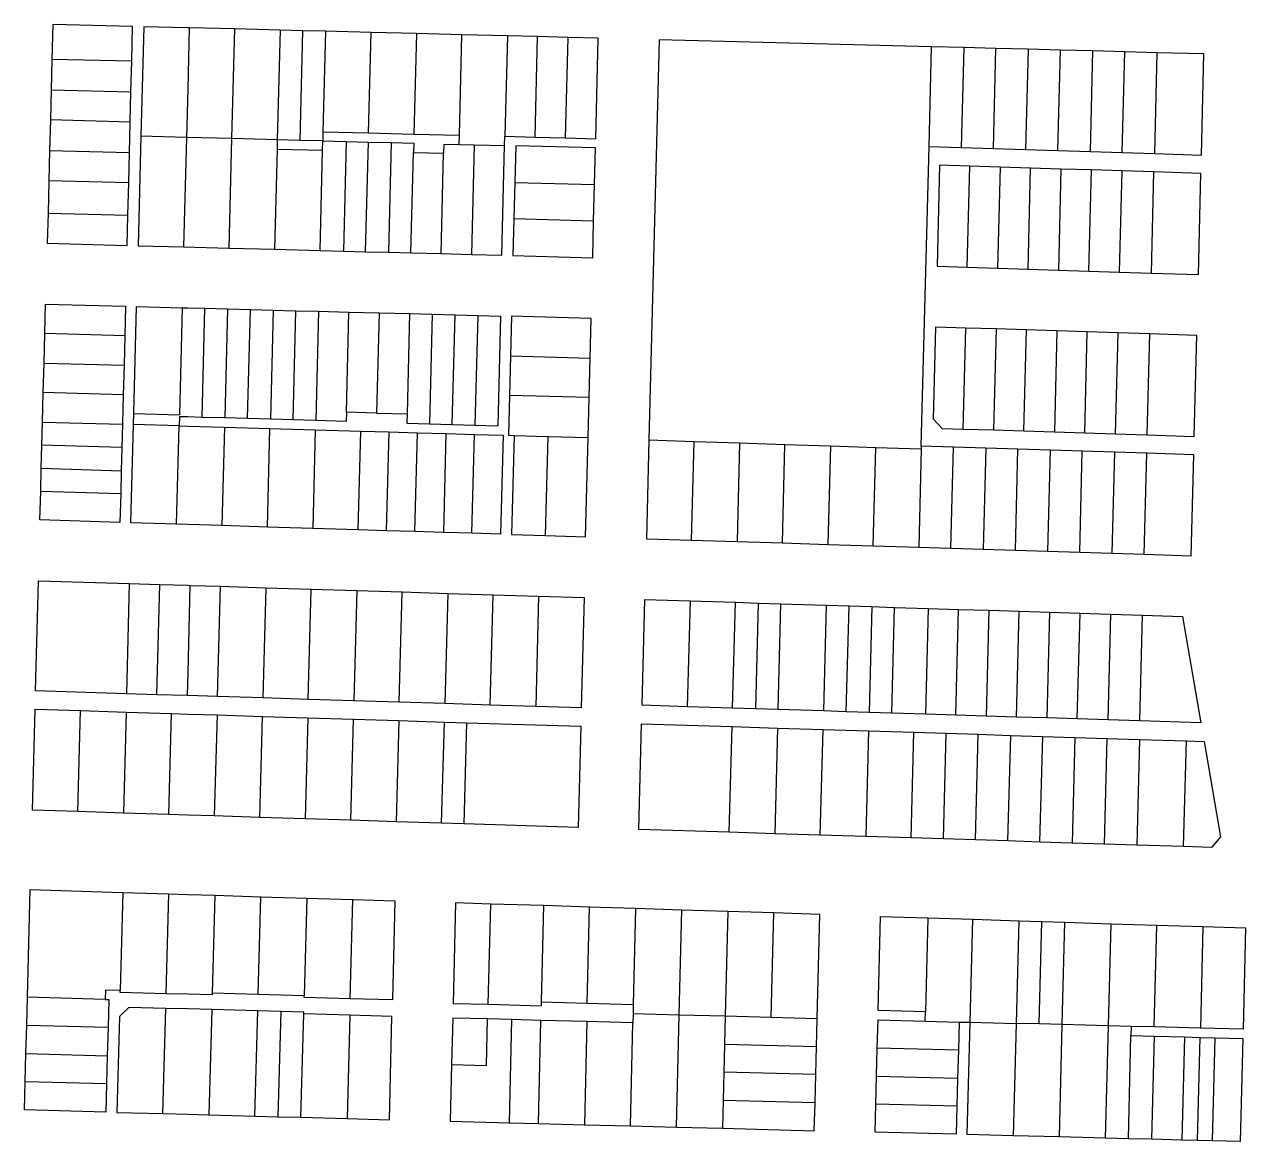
# Model space of a CAD drawing. Header units: inches. Extents: x 486468 to 494399, y 5455955 to 5460553.
# Drawn here: x 487350.2 to 487754.1, y 5456741.5 to 5457111 of the extents above; entities that cross this region are included whole.
import ezdxf

# ---------------------------------------------------------------- set-up
doc = ezdxf.new("R2010")
doc.units = ezdxf.units.IN
doc.header["$MEASUREMENT"] = 0
doc.layers.add('ParcelLines', color=10, linetype='Continuous')

msp = doc.modelspace()

# ---------------------------------------------------------------- linework, layer by layer
at = {"layer": 'ParcelLines', "color": 1}
for p, q in [((487359.583, 5457110.963), (487359.283, 5457099.413)), ((487385.983, 5457110.314), (487359.583, 5457110.963)), ((487385.693, 5457098.763), (487385.983, 5457110.314)), ((487389.683, 5457110.214), (487388.733, 5457073.963)), ((487404.183, 5457109.844), (487389.683, 5457110.214)), ((487404.683, 5457109.834), (487404.182, 5457089.703)), ((487404.683, 5457109.834), (487404.183, 5457109.844)), ((487419.733, 5457109.454), (487404.683, 5457109.834)), ((487418.783, 5457073.194), (487419.733, 5457109.454)), ((487434.783, 5457109.074), (487419.733, 5457109.454)), ((487434.783, 5457109.074), (487433.833, 5457072.804)), ((487442.283, 5457108.884), (487434.783, 5457109.074)), ((487441.383, 5457072.604), (487442.283, 5457108.884)), ((487449.783, 5457108.694), (487442.283, 5457108.884)), ((487449.783, 5457108.694), (487448.933, 5457075.464)), ((487464.833, 5457108.314), (487449.783, 5457108.694)), ((487464.033, 5457075.084), (487464.833, 5457108.314)), ((487479.832, 5457107.935), (487464.833, 5457108.314)), ((487479.832, 5457107.935), (487479.032, 5457074.704)), ((487494.882, 5457107.555), (487479.832, 5457107.935)), ((487494.081, 5457074.314), (487494.882, 5457107.555)), ((487509.931, 5457107.175), (487494.882, 5457107.555)), ((487509.931, 5457107.175), (487509.081, 5457073.965)), ((487519.931, 5457106.915), (487509.931, 5457107.175)), ((487519.081, 5457073.695), (487519.931, 5457106.915)), ((487529.931, 5457106.665), (487519.931, 5457106.915)), ((487529.931, 5457106.665), (487529.081, 5457073.435)), ((487539.981, 5457106.415), (487529.931, 5457106.665)), ((487539.131, 5457073.165), (487539.981, 5457106.415)), ((487560.081, 5457105.915), (487556.712, 5456973.565)), ((487650.231, 5457103.566), (487560.081, 5457105.915)), ((487649.381, 5457070.616), (487650.231, 5457103.566)), ((487660.881, 5457103.286), (487650.231, 5457103.566)), ((487660.881, 5457103.286), (487660.031, 5457070.276)), ((487671.531, 5457103.006), (487660.881, 5457103.286)), ((487670.681, 5457069.936), (487671.531, 5457103.006)), ((487682.181, 5457102.727), (487671.531, 5457103.006)), ((487682.181, 5457102.727), (487681.331, 5457069.606)), ((487692.831, 5457102.457), (487682.181, 5457102.727)), ((487691.981, 5457069.266), (487692.831, 5457102.457)), ((487703.481, 5457102.177), (487692.831, 5457102.457)), ((487359.283, 5457099.413), (487359.033, 5457089.363)), ((487385.693, 5457098.763), (487359.283, 5457099.413)), ((487385.433, 5457088.713), (487385.693, 5457098.763)), ((487703.481, 5457102.177), (487702.631, 5457068.937)), ((487714.131, 5457101.897), (487703.481, 5457102.177)), ((487713.281, 5457068.597), (487714.131, 5457101.897)), ((487724.781, 5457101.617), (487714.131, 5457101.897)), ((487724.781, 5457101.617), (487723.93, 5457068.257)), ((487740.33, 5457101.217), (487724.781, 5457101.617)), ((487739.48, 5457067.767), (487740.33, 5457101.217)), ((487359.033, 5457089.363), (487358.783, 5457079.363)), ((487359.033, 5457089.363), (487385.433, 5457088.713)), ((487385.173, 5457078.663), (487385.433, 5457088.713)), ((487404.182, 5457089.703), (487403.783, 5457073.573)), ((487358.783, 5457079.363), (487358.523, 5457069.313)), ((487385.173, 5457078.663), (487358.783, 5457079.363)), ((487384.923, 5457068.613), (487385.173, 5457078.663)), ((487388.733, 5457073.963), (487387.783, 5457037.763)), ((487403.783, 5457073.573), (487388.733, 5457073.963)), ((487448.933, 5457075.464), (487448.883, 5457072.414)), ((487448.933, 5457075.464), (487464.033, 5457075.084)), ((487464.033, 5457075.084), (487479.032, 5457074.704)), ((487479.032, 5457074.704), (487494.081, 5457074.314)), ((487493.982, 5457071.264), (487494.081, 5457074.314)), ((487509.002, 5457070.915), (487509.081, 5457073.965)), ((487509.081, 5457073.965), (487519.081, 5457073.695)), ((487403.783, 5457073.573), (487402.833, 5457037.373)), ((487418.783, 5457073.194), (487403.783, 5457073.573)), ((487417.883, 5457036.974), (487418.783, 5457073.194)), ((487433.833, 5457072.804), (487418.783, 5457073.194)), ((487433.833, 5457072.804), (487433.757, 5457069.758)), ((487441.383, 5457072.604), (487433.833, 5457072.804)), ((487448.883, 5457072.414), (487441.383, 5457072.604)), ((487448.807, 5457069.368), (487448.883, 5457072.414)), ((487448.883, 5457072.414), (487456.583, 5457072.234)), ((487456.583, 5457072.234), (487455.682, 5457035.984)), ((487456.583, 5457072.234), (487463.933, 5457072.064)), ((487462.982, 5457035.794), (487463.933, 5457072.064)), ((487463.933, 5457072.064), (487471.483, 5457071.864)), ((487471.483, 5457071.864), (487470.582, 5457035.594)), ((487471.483, 5457071.864), (487478.932, 5457071.664)), ((487478.932, 5457071.664), (487478.856, 5457068.606)), ((487488.882, 5457071.404), (487488.806, 5457068.353)), ((487488.882, 5457071.404), (487493.982, 5457071.264)), ((487493.982, 5457071.264), (487498.932, 5457071.144)), ((487498.932, 5457071.144), (487498.032, 5457034.874)), ((487498.932, 5457071.144), (487509.002, 5457070.915)), ((487508.082, 5457034.615), (487509.002, 5457070.915)), ((487512.682, 5457070.815), (487512.362, 5457058.715)), ((487539.081, 5457070.115), (487512.682, 5457070.815)), ((487519.081, 5457073.695), (487529.081, 5457073.435)), ((487529.081, 5457073.435), (487539.131, 5457073.165)), ((487538.762, 5457058.015), (487539.081, 5457070.115)), ((487646.832, 5456971.466), (487649.381, 5457070.616)), ((487649.381, 5457070.616), (487660.031, 5457070.276)), ((487660.031, 5457070.276), (487670.681, 5457069.936)), ((487670.681, 5457069.936), (487681.331, 5457069.606)), ((487358.523, 5457069.313), (487358.263, 5457059.263)), ((487358.523, 5457069.313), (487384.923, 5457068.613)), ((487384.663, 5457058.613), (487384.923, 5457068.613)), ((487433.757, 5457069.758), (487432.933, 5457036.584)), ((487433.757, 5457069.758), (487448.807, 5457069.368)), ((487447.983, 5457036.184), (487448.807, 5457069.368)), ((487478.032, 5457035.404), (487478.856, 5457068.606)), ((487478.856, 5457068.606), (487488.806, 5457068.353)), ((487487.982, 5457035.144), (487488.806, 5457068.353)), ((487681.331, 5457069.606), (487691.981, 5457069.266)), ((487691.981, 5457069.266), (487702.631, 5457068.937)), ((487702.631, 5457068.937), (487713.281, 5457068.597)), ((487713.281, 5457068.597), (487723.93, 5457068.257)), ((487723.93, 5457068.257), (487739.48, 5457067.767)), ((487652.881, 5457064.416), (487652.032, 5457030.966)), ((487662.881, 5457064.096), (487652.881, 5457064.416)), ((487662.032, 5457030.646), (487662.881, 5457064.096)), ((487672.931, 5457063.776), (487662.881, 5457064.096)), ((487672.931, 5457063.776), (487672.082, 5457030.326)), ((487682.981, 5457063.456), (487672.931, 5457063.776)), ((487682.132, 5457030.006), (487682.981, 5457063.456)), ((487693.031, 5457063.136), (487682.981, 5457063.456)), ((487693.031, 5457063.136), (487692.182, 5457029.686)), ((487703.081, 5457062.817), (487693.031, 5457063.136)), ((487702.231, 5457029.367), (487703.081, 5457062.817)), ((487713.131, 5457062.497), (487703.081, 5457062.817)), ((487713.131, 5457062.497), (487712.281, 5457029.047)), ((487723.78, 5457062.157), (487713.131, 5457062.497)), ((487722.931, 5457028.707), (487723.78, 5457062.157)), ((487739.33, 5457061.667), (487723.78, 5457062.157)), ((487358.263, 5457059.263), (487357.993, 5457048.563)), ((487384.663, 5457058.613), (487358.263, 5457059.263)), ((487384.393, 5457047.913), (487384.663, 5457058.613)), ((487512.362, 5457058.715), (487512.052, 5457046.615)), ((487512.362, 5457058.715), (487538.762, 5457058.015)), ((487538.442, 5457045.915), (487538.762, 5457058.015)), ((487738.481, 5457028.217), (487739.33, 5457061.667)), ((487357.993, 5457048.563), (487357.733, 5457038.563)), ((487357.993, 5457048.563), (487384.393, 5457047.913)), ((487384.133, 5457037.863), (487384.393, 5457047.913)), ((487512.052, 5457046.615), (487511.732, 5457034.515)), ((487538.442, 5457045.915), (487512.052, 5457046.615)), ((487538.132, 5457033.815), (487538.442, 5457045.915)), ((487357.733, 5457038.563), (487384.133, 5457037.863)), ((487387.783, 5457037.763), (487402.833, 5457037.373)), ((487402.833, 5457037.373), (487417.883, 5457036.974)), ((487417.883, 5457036.974), (487432.933, 5457036.584)), ((487432.933, 5457036.584), (487447.983, 5457036.184)), ((487447.983, 5457036.184), (487455.682, 5457035.984)), ((487455.682, 5457035.984), (487462.982, 5457035.794)), ((487462.982, 5457035.794), (487470.582, 5457035.594)), ((487470.582, 5457035.594), (487478.032, 5457035.404)), ((487478.032, 5457035.404), (487487.982, 5457035.144)), ((487487.982, 5457035.144), (487498.032, 5457034.874)), ((487498.032, 5457034.874), (487508.082, 5457034.615)), ((487511.732, 5457034.515), (487538.132, 5457033.815)), ((487652.032, 5457030.966), (487662.032, 5457030.646)), ((487662.032, 5457030.646), (487672.082, 5457030.326)), ((487672.082, 5457030.326), (487682.132, 5457030.006)), ((487682.132, 5457030.006), (487692.182, 5457029.686)), ((487692.182, 5457029.686), (487702.231, 5457029.367)), ((487702.231, 5457029.367), (487712.281, 5457029.047)), ((487712.281, 5457029.047), (487722.931, 5457028.707)), ((487722.931, 5457028.707), (487738.481, 5457028.217)), ((487356.933, 5457008.713), (487357.183, 5457018.463)), ((487357.183, 5457018.463), (487383.633, 5457017.763)), ((487383.633, 5457017.763), (487383.383, 5457008.013)), ((487386.363, 5456982.263), (487387.283, 5457017.663)), ((487387.283, 5457017.663), (487402.383, 5457017.263)), ((487402.383, 5457017.263), (487401.433, 5456981.813)), ((487402.383, 5457017.263), (487404.183, 5457017.223)), ((487404.183, 5457017.223), (487409.883, 5457017.074)), ((487408.932, 5456981.004), (487409.883, 5457017.074)), ((487409.883, 5457017.074), (487417.383, 5457016.874)), ((487417.383, 5457016.874), (487416.482, 5456980.794)), ((487417.383, 5457016.874), (487424.933, 5457016.674)), ((487423.982, 5456980.584), (487424.933, 5457016.674)), ((487424.933, 5457016.674), (487432.433, 5457016.484)), ((487432.433, 5457016.484), (487431.532, 5456980.364)), ((487432.433, 5457016.484), (487439.982, 5457016.284)), ((487439.032, 5456980.154), (487439.982, 5457016.284)), ((487439.982, 5457016.284), (487447.482, 5457016.094)), ((487447.482, 5457016.094), (487446.582, 5456979.944)), ((487447.482, 5457016.094), (487457.532, 5457015.824)), ((487456.682, 5456982.714), (487457.532, 5457015.824)), ((487457.532, 5457015.824), (487467.532, 5457015.564)), ((487467.532, 5457015.564), (487466.682, 5456982.414)), ((487467.532, 5457015.564), (487477.582, 5457015.304)), ((487477.582, 5457015.304), (487476.732, 5456982.114)), ((487477.582, 5457015.304), (487485.082, 5457015.104)), ((487485.082, 5457015.104), (487484.132, 5456978.854)), ((487485.082, 5457015.104), (487492.632, 5457014.904)), ((487491.682, 5456978.634), (487492.632, 5457014.904)), ((487492.632, 5457014.904), (487500.132, 5457014.714)), ((487500.132, 5457014.714), (487499.182, 5456978.424)), ((487500.132, 5457014.714), (487507.632, 5457014.515)), ((487507.632, 5457014.515), (487506.732, 5456978.215)), ((487511.282, 5457014.415), (487510.952, 5457001.315)), ((487537.632, 5457013.715), (487511.282, 5457014.415)), ((487537.292, 5457000.615), (487537.632, 5457013.715)), ((487651.482, 5457010.866), (487650.732, 5456980.516)), ((487661.532, 5457010.546), (487651.482, 5457010.866)), ((487660.682, 5456977.146), (487661.532, 5457010.546)), ((487671.582, 5457010.226), (487661.532, 5457010.546)), ((487671.582, 5457010.226), (487670.732, 5456976.826)), ((487681.632, 5457009.906), (487671.582, 5457010.226)), ((487680.781, 5456976.506), (487681.632, 5457009.906)), ((487691.682, 5457009.586), (487681.632, 5457009.906)), ((487691.682, 5457009.586), (487690.831, 5456976.186)), ((487701.731, 5457009.267), (487691.682, 5457009.586)), ((487356.683, 5456998.963), (487356.933, 5457008.713)), ((487383.383, 5457008.013), (487356.933, 5457008.713)), ((487383.383, 5457008.013), (487383.123, 5456998.213)), ((487700.881, 5456975.867), (487701.731, 5457009.267)), ((487711.781, 5457008.947), (487701.731, 5457009.267)), ((487711.781, 5457008.947), (487710.931, 5456975.547)), ((487722.431, 5457008.607), (487711.781, 5457008.947)), ((487721.581, 5456975.207), (487722.431, 5457008.607)), ((487737.931, 5457008.117), (487722.431, 5457008.607)), ((487737.081, 5456974.717), (487737.931, 5457008.117)), ((487510.952, 5457001.315), (487510.622, 5456988.265)), ((487510.952, 5457001.315), (487537.292, 5457000.615)), ((487356.433, 5456989.213), (487356.683, 5456998.963)), ((487356.683, 5456998.963), (487383.123, 5456998.213)), ((487383.123, 5456998.213), (487382.873, 5456988.463)), ((487536.962, 5456987.515), (487537.292, 5457000.615)), ((487356.173, 5456979.463), (487356.433, 5456989.213)), ((487382.873, 5456988.463), (487356.433, 5456989.213)), ((487382.873, 5456988.463), (487382.623, 5456978.713)), ((487510.622, 5456988.265), (487510.282, 5456975.065)), ((487536.962, 5456987.515), (487510.622, 5456988.265)), ((487536.622, 5456974.315), (487536.962, 5456987.515)), ((487386.273, 5456978.613), (487386.363, 5456982.263)), ((487386.363, 5456982.263), (487401.433, 5456981.813)), ((487401.433, 5456981.213), (487401.333, 5456978.163)), ((487404.183, 5456981.134), (487401.433, 5456981.213)), ((487408.932, 5456981.004), (487404.183, 5456981.134)), ((487456.682, 5456982.714), (487456.582, 5456979.664)), ((487466.682, 5456982.414), (487456.682, 5456982.714)), ((487466.682, 5456982.414), (487476.732, 5456982.114)), ((487476.732, 5456982.114), (487476.632, 5456979.064)), ((487355.974, 5456971.813), (487356.173, 5456979.463)), ((487356.173, 5456979.463), (487382.623, 5456978.713)), ((487382.623, 5456978.713), (487382.423, 5456971.013)), ((487385.433, 5456946.113), (487386.273, 5456978.613)), ((487401.333, 5456978.163), (487386.273, 5456978.613)), ((487400.433, 5456945.653), (487401.333, 5456978.163)), ((487401.333, 5456978.163), (487404.183, 5456978.084)), ((487404.183, 5456978.084), (487416.332, 5456977.734)), ((487416.482, 5456980.794), (487408.932, 5456981.004)), ((487416.332, 5456977.734), (487415.483, 5456945.194)), ((487416.332, 5456977.734), (487431.382, 5456977.304)), ((487423.982, 5456980.584), (487416.482, 5456980.794)), ((487431.532, 5456980.364), (487423.982, 5456980.584)), ((487430.533, 5456944.734), (487431.382, 5456977.304)), ((487431.382, 5456977.304), (487446.382, 5456976.884)), ((487439.032, 5456980.154), (487431.532, 5456980.364)), ((487446.582, 5456979.944), (487439.032, 5456980.154)), ((487456.582, 5456979.664), (487446.582, 5456979.944)), ((487476.632, 5456979.064), (487484.132, 5456978.854)), ((487484.132, 5456978.854), (487491.682, 5456978.634)), ((487491.682, 5456978.634), (487499.182, 5456978.424)), ((487499.182, 5456978.424), (487506.732, 5456978.215)), ((487650.732, 5456980.516), (487653.682, 5456977.366)), ((487653.682, 5456977.366), (487660.682, 5456977.146)), ((487660.682, 5456977.146), (487670.732, 5456976.826)), ((487446.382, 5456976.884), (487445.583, 5456944.264)), ((487446.382, 5456976.884), (487461.432, 5456976.454)), ((487460.583, 5456943.804), (487461.432, 5456976.454)), ((487461.432, 5456976.454), (487470.732, 5456976.184)), ((487470.732, 5456976.184), (487469.883, 5456943.524)), ((487470.732, 5456976.184), (487480.182, 5456975.914)), ((487479.333, 5456943.234), (487480.182, 5456975.914)), ((487480.182, 5456975.914), (487489.582, 5456975.654)), ((487489.582, 5456975.654), (487488.783, 5456942.944)), ((487489.582, 5456975.654), (487499.032, 5456975.384)), ((487498.183, 5456942.654), (487499.032, 5456975.384)), ((487499.032, 5456975.384), (487508.482, 5456975.115)), ((487508.482, 5456975.115), (487507.633, 5456942.365)), ((487510.282, 5456975.065), (487512.132, 5456975.015)), ((487512.132, 5456975.015), (487511.283, 5456942.265)), ((487512.132, 5456975.015), (487523.382, 5456974.695)), ((487522.533, 5456941.925), (487523.382, 5456974.695)), ((487523.382, 5456974.695), (487536.622, 5456974.315)), ((487535.783, 5456941.515), (487536.622, 5456974.315)), ((487556.712, 5456973.565), (487555.883, 5456940.865)), ((487556.712, 5456973.565), (487571.682, 5456973.065)), ((487570.833, 5456940.395), (487571.682, 5456973.065)), ((487571.682, 5456973.065), (487586.732, 5456972.565)), ((487670.732, 5456976.826), (487680.781, 5456976.506)), ((487680.781, 5456976.506), (487690.831, 5456976.186)), ((487690.831, 5456976.186), (487700.881, 5456975.867)), ((487700.881, 5456975.867), (487710.931, 5456975.547)), ((487710.931, 5456975.547), (487721.581, 5456975.207)), ((487721.581, 5456975.207), (487737.081, 5456974.717)), ((487355.774, 5456964.163), (487355.974, 5456971.813)), ((487382.423, 5456971.013), (487355.974, 5456971.813)), ((487382.423, 5456971.013), (487382.224, 5456963.363)), ((487586.732, 5456972.565), (487585.883, 5456939.925)), ((487586.732, 5456972.565), (487601.732, 5456972.066)), ((487600.883, 5456939.456), (487601.732, 5456972.066)), ((487601.732, 5456972.066), (487616.782, 5456971.566)), ((487616.782, 5456971.566), (487615.933, 5456938.986)), ((487616.782, 5456971.566), (487631.782, 5456971.066)), ((487630.933, 5456938.516), (487631.782, 5456971.066)), ((487631.782, 5456971.066), (487646.812, 5456970.566)), ((487646.812, 5456970.566), (487645.983, 5456938.036)), ((487646.832, 5456971.466), (487646.812, 5456970.566)), ((487657.482, 5456971.126), (487646.832, 5456971.466)), ((487656.582, 5456937.706), (487657.482, 5456971.126)), ((487668.132, 5456970.796), (487657.482, 5456971.126)), ((487668.132, 5456970.796), (487667.282, 5456937.376)), ((487678.781, 5456970.456), (487668.132, 5456970.796)), ((487677.932, 5456937.036), (487678.781, 5456970.456)), ((487689.431, 5456970.116), (487678.781, 5456970.456)), ((487689.431, 5456970.116), (487688.582, 5456936.706)), ((487700.081, 5456969.777), (487689.431, 5456970.116)), ((487699.231, 5456936.377), (487700.081, 5456969.777)), ((487710.731, 5456969.447), (487700.081, 5456969.777)), ((487710.731, 5456969.447), (487709.881, 5456936.037)), ((487721.431, 5456969.107), (487710.731, 5456969.447)), ((487720.531, 5456935.707), (487721.431, 5456969.107)), ((487736.931, 5456968.617), (487721.431, 5456969.107)), ((487736.081, 5456935.218), (487736.931, 5456968.617)), ((487355.574, 5456956.463), (487355.774, 5456964.163)), ((487355.774, 5456964.163), (487382.224, 5456963.363)), ((487382.224, 5456963.363), (487382.024, 5456955.663)), ((487355.334, 5456947.063), (487355.574, 5456956.463)), ((487382.024, 5456955.663), (487355.574, 5456956.463)), ((487382.024, 5456955.663), (487381.783, 5456946.213)), ((487381.783, 5456946.213), (487355.334, 5456947.063)), ((487400.433, 5456945.653), (487385.433, 5456946.113)), ((487404.183, 5456945.534), (487400.433, 5456945.653)), ((487415.483, 5456945.194), (487404.183, 5456945.534)), ((487430.533, 5456944.734), (487415.483, 5456945.194)), ((487445.583, 5456944.264), (487430.533, 5456944.734)), ((487460.583, 5456943.804), (487445.583, 5456944.264)), ((487469.883, 5456943.524), (487460.583, 5456943.804)), ((487479.333, 5456943.234), (487469.883, 5456943.524)), ((487488.783, 5456942.944), (487479.333, 5456943.234)), ((487498.183, 5456942.654), (487488.783, 5456942.944)), ((487507.633, 5456942.365), (487498.183, 5456942.654)), ((487511.283, 5456942.265), (487522.533, 5456941.925)), ((487522.533, 5456941.925), (487535.783, 5456941.515)), ((487555.883, 5456940.865), (487570.833, 5456940.395)), ((487570.833, 5456940.395), (487585.883, 5456939.925)), ((487585.883, 5456939.925), (487600.883, 5456939.456)), ((487600.883, 5456939.456), (487615.933, 5456938.986)), ((487615.933, 5456938.986), (487630.933, 5456938.516)), ((487630.933, 5456938.516), (487645.983, 5456938.036)), ((487645.983, 5456938.036), (487656.582, 5456937.706)), ((487656.582, 5456937.706), (487667.282, 5456937.376)), ((487667.282, 5456937.376), (487677.932, 5456937.036)), ((487677.932, 5456937.036), (487688.582, 5456936.706)), ((487688.582, 5456936.706), (487699.231, 5456936.377)), ((487699.231, 5456936.377), (487709.881, 5456936.037)), ((487709.881, 5456936.037), (487720.531, 5456935.707)), ((487720.531, 5456935.707), (487736.081, 5456935.218)), ((487353.883, 5456890.513), (487354.833, 5456926.963)), ((487354.833, 5456926.963), (487384.883, 5456926.033)), ((487384.883, 5456926.033), (487383.933, 5456889.583)), ((487384.883, 5456926.033), (487394.933, 5456925.723)), ((487393.983, 5456889.273), (487394.933, 5456925.723)), ((487394.933, 5456925.723), (487404.183, 5456925.444)), ((487404.183, 5456925.444), (487404.933, 5456925.424)), ((487404.933, 5456925.424), (487404.183, 5456896.634)), ((487404.933, 5456925.424), (487414.983, 5456925.114)), ((487414.033, 5456888.654), (487414.983, 5456925.114)), ((487414.983, 5456925.114), (487430.033, 5456924.654)), ((487430.033, 5456924.654), (487429.083, 5456888.184)), ((487430.033, 5456924.654), (487445.033, 5456924.194)), ((487444.083, 5456887.714), (487445.033, 5456924.194)), ((487445.033, 5456924.194), (487460.083, 5456923.724)), ((487460.083, 5456923.724), (487459.133, 5456887.254)), ((487460.083, 5456923.724), (487475.133, 5456923.264)), ((487474.183, 5456886.784), (487475.133, 5456923.264)), ((487475.133, 5456923.264), (487490.183, 5456922.794)), ((487490.183, 5456922.794), (487489.233, 5456886.314)), ((487490.183, 5456922.794), (487505.233, 5456922.335)), ((487504.283, 5456885.845), (487505.233, 5456922.335)), ((487505.233, 5456922.335), (487520.233, 5456921.875)), ((487520.233, 5456921.875), (487519.283, 5456885.385)), ((487520.233, 5456921.875), (487535.283, 5456921.415)), ((487535.283, 5456921.415), (487534.333, 5456884.915)), ((487554.483, 5456885.765), (487555.383, 5456920.765)), ((487555.383, 5456920.765), (487570.333, 5456920.295)), ((487570.333, 5456920.295), (487569.433, 5456885.295)), ((487570.333, 5456920.295), (487585.333, 5456919.825)), ((487584.433, 5456884.825), (487585.333, 5456919.825)), ((487585.333, 5456919.825), (487592.883, 5456919.585)), ((487592.883, 5456919.585), (487591.983, 5456884.585)), ((487592.883, 5456919.585), (487600.383, 5456919.346)), ((487599.483, 5456884.355), (487600.383, 5456919.346)), ((487600.383, 5456919.346), (487615.383, 5456918.876)), ((487615.383, 5456918.876), (487614.482, 5456883.886)), ((487615.383, 5456918.876), (487622.933, 5456918.636)), ((487621.982, 5456883.646), (487622.933, 5456918.636)), ((487622.933, 5456918.636), (487630.433, 5456918.406)), ((487630.433, 5456918.406), (487629.532, 5456883.406)), ((487630.433, 5456918.406), (487637.932, 5456918.166)), ((487637.032, 5456883.176), (487637.932, 5456918.166)), ((487637.932, 5456918.166), (487649.082, 5456917.816)), ((487649.082, 5456917.816), (487648.182, 5456882.826)), ((487649.082, 5456917.816), (487659.132, 5456917.496)), ((487658.232, 5456882.516), (487659.132, 5456917.496)), ((487659.132, 5456917.496), (487669.182, 5456917.176)), ((487669.182, 5456917.176), (487668.282, 5456882.196)), ((487669.182, 5456917.176), (487679.232, 5456916.866)), ((487678.332, 5456881.876), (487679.232, 5456916.866)), ((487679.232, 5456916.866), (487689.282, 5456916.546)), ((487689.282, 5456916.546), (487688.382, 5456881.566)), ((487689.282, 5456916.546), (487699.332, 5456916.226)), ((487698.432, 5456881.247), (487699.332, 5456916.226)), ((487699.332, 5456916.226), (487709.382, 5456915.918)), ((487709.382, 5456915.918), (487708.482, 5456880.938)), ((487709.382, 5456915.918), (487720.032, 5456915.578)), ((487719.132, 5456880.598), (487720.032, 5456915.578)), ((487720.032, 5456915.578), (487733.182, 5456915.168)), ((487733.182, 5456915.168), (487739.282, 5456879.968)), ((487404.183, 5456896.634), (487403.983, 5456888.964)), ((487383.933, 5456889.583), (487353.883, 5456890.513)), ((487393.983, 5456889.273), (487383.933, 5456889.583)), ((487403.983, 5456888.964), (487393.983, 5456889.273)), ((487404.183, 5456888.954), (487403.983, 5456888.964)), ((487414.033, 5456888.654), (487404.183, 5456888.954)), ((487429.083, 5456888.184), (487414.033, 5456888.654)), ((487444.083, 5456887.714), (487429.083, 5456888.184)), ((487352.833, 5456851.064), (487353.683, 5456884.463)), ((487353.683, 5456884.463), (487368.733, 5456883.993)), ((487459.133, 5456887.254), (487444.083, 5456887.714)), ((487474.183, 5456886.784), (487459.133, 5456887.254)), ((487489.233, 5456886.314), (487474.183, 5456886.784)), ((487504.283, 5456885.845), (487489.233, 5456886.314)), ((487519.283, 5456885.385), (487504.283, 5456885.845)), ((487534.333, 5456884.915), (487519.283, 5456885.385)), ((487569.433, 5456885.295), (487554.483, 5456885.765)), ((487584.433, 5456884.825), (487569.433, 5456885.295)), ((487591.983, 5456884.585), (487584.433, 5456884.825)), ((487599.483, 5456884.355), (487591.983, 5456884.585)), ((487614.482, 5456883.886), (487599.483, 5456884.355)), ((487367.883, 5456850.593), (487368.733, 5456883.993)), ((487368.733, 5456883.993), (487383.783, 5456883.523)), ((487383.783, 5456883.523), (487382.933, 5456850.113)), ((487383.783, 5456883.523), (487398.833, 5456883.053)), ((487397.933, 5456849.643), (487398.833, 5456883.053)), ((487398.833, 5456883.053), (487404.183, 5456882.884)), ((487404.183, 5456882.884), (487413.883, 5456882.584)), ((487413.883, 5456882.584), (487412.983, 5456849.164)), ((487413.883, 5456882.584), (487428.883, 5456882.114)), ((487428.033, 5456848.694), (487428.883, 5456882.114)), ((487428.883, 5456882.114), (487443.933, 5456881.634)), ((487443.933, 5456881.634), (487443.083, 5456848.214)), ((487443.933, 5456881.634), (487458.983, 5456881.164)), ((487458.133, 5456847.744), (487458.983, 5456881.164)), ((487458.983, 5456881.164), (487474.033, 5456880.694)), ((487474.033, 5456880.694), (487473.183, 5456847.264)), ((487474.033, 5456880.694), (487489.083, 5456880.224)), ((487488.183, 5456846.794), (487489.083, 5456880.224)), ((487489.083, 5456880.224), (487496.383, 5456879.994)), ((487621.982, 5456883.646), (487614.482, 5456883.886)), ((487629.532, 5456883.406), (487621.982, 5456883.646)), ((487637.032, 5456883.176), (487629.532, 5456883.406)), ((487648.182, 5456882.826), (487637.032, 5456883.176)), ((487658.232, 5456882.516), (487648.182, 5456882.826)), ((487668.282, 5456882.196), (487658.232, 5456882.516)), ((487678.332, 5456881.876), (487668.282, 5456882.196)), ((487688.382, 5456881.566), (487678.332, 5456881.876)), ((487698.432, 5456881.247), (487688.382, 5456881.566)), ((487708.482, 5456880.938), (487698.432, 5456881.247)), ((487719.132, 5456880.598), (487708.482, 5456880.938)), ((487739.282, 5456879.968), (487719.132, 5456880.598)), ((487496.383, 5456879.994), (487495.483, 5456846.564)), ((487496.383, 5456879.994), (487534.183, 5456878.815)), ((487534.183, 5456878.815), (487533.333, 5456845.365)), ((487553.433, 5456844.715), (487554.333, 5456879.665)), ((487554.333, 5456879.665), (487584.283, 5456878.725)), ((487583.332, 5456843.775), (487584.283, 5456878.725)), ((487584.283, 5456878.725), (487599.283, 5456878.255)), ((487599.283, 5456878.255), (487598.382, 5456843.305)), ((487599.283, 5456878.255), (487614.332, 5456877.776)), ((487613.382, 5456842.836), (487614.332, 5456877.776)), ((487614.332, 5456877.776), (487629.332, 5456877.306)), ((487629.332, 5456877.306), (487628.432, 5456842.356)), ((487629.332, 5456877.306), (487644.382, 5456876.826)), ((487643.432, 5456841.886), (487644.382, 5456876.826)), ((487644.382, 5456876.826), (487654.982, 5456876.496)), ((487654.982, 5456876.496), (487654.032, 5456841.556)), ((487654.982, 5456876.496), (487665.682, 5456876.166)), ((487664.732, 5456841.216), (487665.682, 5456876.166)), ((487665.682, 5456876.166), (487676.332, 5456875.826)), ((487676.332, 5456875.826), (487675.382, 5456840.887)), ((487676.332, 5456875.826), (487686.982, 5456875.496)), ((487686.032, 5456840.547), (487686.982, 5456875.496)), ((487686.982, 5456875.496), (487697.632, 5456875.157)), ((487697.632, 5456875.157), (487696.732, 5456840.217)), ((487697.632, 5456875.157), (487708.332, 5456874.818)), ((487707.382, 5456839.878), (487708.332, 5456874.818)), ((487708.332, 5456874.818), (487718.982, 5456874.488)), ((487718.982, 5456874.488), (487718.082, 5456839.548)), ((487718.982, 5456874.488), (487734.532, 5456873.998)), ((487733.581, 5456839.058), (487734.532, 5456873.998)), ((487734.532, 5456873.998), (487740.332, 5456873.818)), ((487740.332, 5456873.818), (487745.831, 5456842.218)), ((487367.883, 5456850.593), (487352.833, 5456851.064)), ((487382.933, 5456850.113), (487367.883, 5456850.593)), ((487397.933, 5456849.643), (487382.933, 5456850.113)), ((487404.183, 5456849.444), (487397.933, 5456849.643)), ((487412.983, 5456849.164), (487404.183, 5456849.444)), ((487428.033, 5456848.694), (487412.983, 5456849.164)), ((487443.083, 5456848.214), (487428.033, 5456848.694)), ((487458.133, 5456847.744), (487443.083, 5456848.214)), ((487473.183, 5456847.264), (487458.133, 5456847.744)), ((487488.183, 5456846.794), (487473.183, 5456847.264)), ((487495.483, 5456846.564), (487488.183, 5456846.794)), ((487533.333, 5456845.365), (487495.483, 5456846.564)), ((487583.332, 5456843.775), (487553.433, 5456844.715)), ((487598.382, 5456843.305), (487583.332, 5456843.775)), ((487613.382, 5456842.836), (487598.382, 5456843.305)), ((487628.432, 5456842.356), (487613.382, 5456842.836)), ((487643.432, 5456841.886), (487628.432, 5456842.356)), ((487654.032, 5456841.556), (487643.432, 5456841.886)), ((487664.732, 5456841.216), (487654.032, 5456841.556)), ((487675.382, 5456840.887), (487664.732, 5456841.216)), ((487686.032, 5456840.547), (487675.382, 5456840.887)), ((487696.732, 5456840.217), (487686.032, 5456840.547)), ((487707.382, 5456839.878), (487696.732, 5456840.217)), ((487718.082, 5456839.548), (487707.382, 5456839.878)), ((487745.831, 5456842.218), (487742.781, 5456838.768)), ((487733.581, 5456839.058), (487718.082, 5456839.548)), ((487742.781, 5456838.768), (487733.581, 5456839.058)), ((487351.184, 5456789.214), (487352.134, 5456824.864)), ((487352.134, 5456824.864), (487382.784, 5456823.894)), ((487382.784, 5456823.894), (487381.884, 5456791.414)), ((487382.784, 5456823.894), (487397.984, 5456823.414)), ((487397.084, 5456790.385), (487397.984, 5456823.414)), ((487397.984, 5456823.414), (487404.184, 5456823.224)), ((487404.184, 5456823.224), (487413.184, 5456822.944)), ((487413.184, 5456822.944), (487412.284, 5456790.564)), ((487413.184, 5456822.944), (487428.384, 5456822.464)), ((487427.534, 5456790.134), (487428.384, 5456822.464)), ((487428.384, 5456822.464), (487443.634, 5456821.984)), ((487443.634, 5456821.984), (487442.734, 5456789.714)), ((487443.634, 5456821.984), (487458.834, 5456821.504)), ((487457.934, 5456788.694), (487458.834, 5456821.504)), ((487458.834, 5456821.504), (487472.684, 5456821.064)), ((487472.684, 5456821.064), (487471.884, 5456788.314)), ((487492.784, 5456820.414), (487491.984, 5456787.164)), ((487504.484, 5456820.045), (487492.784, 5456820.414)), ((487503.534, 5456786.865), (487504.484, 5456820.045)), ((487521.834, 5456819.495), (487504.484, 5456820.045)), ((487521.834, 5456819.495), (487521.112, 5456787.633)), ((487537.084, 5456819.015), (487521.834, 5456819.495)), ((487536.362, 5456787.233), (487537.084, 5456819.015)), ((487552.334, 5456818.535), (487537.084, 5456819.015)), ((487552.334, 5456818.535), (487551.563, 5456786.833)), ((487567.583, 5456818.055), (487552.334, 5456818.535)), ((487566.733, 5456783.415), (487567.583, 5456818.055)), ((487582.833, 5456817.575), (487567.583, 5456818.055)), ((487582.833, 5456817.575), (487581.983, 5456783.016)), ((487598.083, 5456817.095), (487582.833, 5456817.575)), ((487597.183, 5456782.616), (487598.083, 5456817.095)), ((487613.283, 5456816.616), (487598.083, 5456817.095)), ((487612.433, 5456782.217), (487613.283, 5456816.616)), ((487632.583, 5456784.767), (487633.383, 5456815.966)), ((487633.383, 5456815.966), (487648.983, 5456815.467)), ((487648.983, 5456815.467), (487648.183, 5456784.367)), ((487648.983, 5456815.467), (487663.833, 5456814.997)), ((487662.983, 5456780.917), (487663.833, 5456814.997)), ((487663.833, 5456814.997), (487679.083, 5456814.507)), ((487679.083, 5456814.507), (487678.183, 5456780.567)), ((487679.083, 5456814.507), (487686.683, 5456814.267)), ((487685.833, 5456780.367), (487686.683, 5456814.267)), ((487686.683, 5456814.267), (487694.283, 5456814.027)), ((487693.433, 5456780.167), (487694.283, 5456814.027)), ((487694.283, 5456814.027), (487709.533, 5456813.538)), ((487709.533, 5456813.538), (487708.683, 5456779.768)), ((487709.533, 5456813.538), (487724.732, 5456813.058)), ((487723.882, 5456779.368), (487724.732, 5456813.058)), ((487724.732, 5456813.058), (487739.982, 5456812.568)), ((487739.982, 5456812.568), (487739.132, 5456778.978)), ((487739.982, 5456812.568), (487754.082, 5456812.118)), ((487754.082, 5456812.118), (487753.232, 5456778.618)), ((487376.984, 5456791.564), (487376.884, 5456788.514)), ((487381.884, 5456791.414), (487376.984, 5456791.564)), ((487381.834, 5456790.814), (487381.884, 5456791.414)), ((487350.934, 5456779.864), (487351.184, 5456789.214)), ((487376.884, 5456788.514), (487351.184, 5456789.214)), ((487376.884, 5456788.514), (487378.134, 5456788.464)), ((487378.134, 5456788.464), (487377.874, 5456779.164)), ((487397.084, 5456790.385), (487381.834, 5456790.814)), ((487404.184, 5456790.195), (487397.084, 5456790.385)), ((487412.284, 5456789.964), (487404.184, 5456790.195)), ((487412.284, 5456790.564), (487412.284, 5456789.964)), ((487427.534, 5456790.134), (487412.284, 5456790.564)), ((487442.734, 5456789.714), (487427.534, 5456790.134)), ((487442.734, 5456789.114), (487442.734, 5456789.714)), ((487457.934, 5456788.694), (487442.734, 5456789.114)), ((487471.884, 5456788.314), (487457.934, 5456788.694)), ((487521.112, 5456787.633), (487521.084, 5456786.415)), ((487521.112, 5456787.633), (487536.362, 5456787.233)), ((487536.362, 5456787.233), (487551.563, 5456786.833)), ((487384.734, 5456785.864), (487381.634, 5456782.864)), ((487396.934, 5456785.525), (487384.734, 5456785.864)), ((487395.934, 5456750.715), (487396.934, 5456785.525)), ((487404.184, 5456785.325), (487396.934, 5456785.525)), ((487412.134, 5456785.104), (487404.184, 5456785.325)), ((487412.134, 5456785.104), (487411.184, 5456750.305)), ((487427.384, 5456784.684), (487412.134, 5456785.104)), ((487426.434, 5456749.895), (487427.384, 5456784.684)), ((487434.984, 5456784.474), (487427.384, 5456784.684)), ((487434.984, 5456784.474), (487434.034, 5456749.695)), ((487442.584, 5456784.264), (487434.984, 5456784.474)), ((487441.634, 5456749.495), (487442.584, 5456783.664)), ((487442.584, 5456783.664), (487442.584, 5456784.264)), ((487457.784, 5456783.224), (487442.584, 5456783.664)), ((487457.784, 5456783.224), (487456.884, 5456749.084)), ((487471.734, 5456782.814), (487457.784, 5456783.224)), ((487491.984, 5456787.164), (487503.534, 5456786.865)), ((487503.534, 5456786.865), (487521.084, 5456786.415)), ((487551.533, 5456783.815), (487551.433, 5456780.765)), ((487551.563, 5456786.833), (487551.533, 5456785.615)), ((487551.533, 5456785.615), (487551.533, 5456783.815)), ((487551.533, 5456783.815), (487566.733, 5456783.415)), ((487565.833, 5456746.266), (487566.733, 5456783.415)), ((487566.733, 5456783.415), (487581.983, 5456783.016)), ((487648.183, 5456784.367), (487632.583, 5456784.767)), ((487648.083, 5456781.317), (487648.183, 5456784.367)), ((487350.684, 5456770.564), (487350.934, 5456779.864)), ((487377.874, 5456779.164), (487350.934, 5456779.864)), ((487377.874, 5456779.164), (487377.604, 5456769.814)), ((487381.634, 5456782.864), (487380.734, 5456751.114)), ((487470.884, 5456748.714), (487471.734, 5456782.814)), ((487491.834, 5456782.314), (487491.454, 5456767.014)), ((487503.384, 5456782.015), (487491.834, 5456782.314)), ((487502.984, 5456766.665), (487503.384, 5456782.015)), ((487511.234, 5456781.815), (487503.384, 5456782.015)), ((487511.234, 5456781.815), (487510.484, 5456747.706)), ((487520.984, 5456781.565), (487511.234, 5456781.815)), ((487520.234, 5456747.456), (487520.984, 5456781.565)), ((487536.234, 5456781.165), (487520.984, 5456781.565)), ((487536.234, 5456781.165), (487535.433, 5456747.056)), ((487551.433, 5456780.765), (487536.234, 5456781.165)), ((487550.633, 5456746.666), (487551.433, 5456780.765)), ((487581.983, 5456783.016), (487581.743, 5456773.716)), ((487581.983, 5456783.016), (487597.183, 5456782.616)), ((487597.183, 5456782.616), (487612.433, 5456782.217)), ((487612.183, 5456772.917), (487612.433, 5456782.217)), ((487632.283, 5456772.417), (487632.533, 5456781.717)), ((487632.533, 5456781.717), (487648.083, 5456781.317)), ((487648.083, 5456781.317), (487659.333, 5456781.017)), ((487659.333, 5456781.017), (487659.083, 5456771.717)), ((487659.333, 5456781.017), (487662.983, 5456780.917)), ((487662.033, 5456743.767), (487662.983, 5456780.917)), ((487662.983, 5456780.917), (487678.183, 5456780.567)), ((487678.183, 5456780.567), (487677.233, 5456743.377)), ((487685.833, 5456780.367), (487678.183, 5456780.567)), ((487693.433, 5456780.167), (487685.833, 5456780.367)), ((487692.483, 5456742.987), (487693.433, 5456780.167)), ((487708.683, 5456779.768), (487693.433, 5456780.167)), ((487708.683, 5456779.768), (487707.683, 5456742.607)), ((487716.283, 5456779.568), (487708.683, 5456779.768)), ((487716.283, 5456779.568), (487716.183, 5456776.518)), ((487723.882, 5456779.368), (487716.283, 5456779.568)), ((487739.132, 5456778.978), (487723.882, 5456779.368)), ((487715.333, 5456742.408), (487716.183, 5456776.518)), ((487716.183, 5456776.518), (487723.832, 5456776.318)), ((487723.832, 5456776.318), (487722.933, 5456742.218)), ((487723.832, 5456776.318), (487733.882, 5456776.058)), ((487733.882, 5456776.058), (487732.982, 5456741.958)), ((487733.882, 5456776.058), (487739.032, 5456775.928)), ((487738.132, 5456741.828), (487739.032, 5456775.928)), ((487739.032, 5456775.928), (487743.932, 5456775.808)), ((487753.232, 5456778.618), (487739.132, 5456778.978)), ((487743.932, 5456775.808), (487743.032, 5456741.708)), ((487743.932, 5456775.808), (487753.132, 5456775.568)), ((487753.132, 5456775.568), (487752.282, 5456741.468)), ((487581.743, 5456773.716), (487581.503, 5456764.416)), ((487581.743, 5456773.716), (487612.183, 5456772.917)), ((487611.933, 5456763.617), (487612.183, 5456772.917)), ((487632.033, 5456763.117), (487632.283, 5456772.417)), ((487659.083, 5456771.717), (487632.283, 5456772.417)), ((487659.083, 5456771.717), (487658.833, 5456762.467)), ((487350.434, 5456761.214), (487350.684, 5456770.564)), ((487350.684, 5456770.564), (487377.604, 5456769.814)), ((487377.604, 5456769.814), (487377.344, 5456760.514)), ((487491.454, 5456767.014), (487490.984, 5456748.214)), ((487491.454, 5456767.014), (487502.984, 5456766.665)), ((487581.503, 5456764.416), (487581.263, 5456755.116)), ((487611.933, 5456763.617), (487581.503, 5456764.416)), ((487611.683, 5456754.367), (487611.933, 5456763.617)), ((487631.783, 5456753.817), (487632.033, 5456763.117)), ((487632.033, 5456763.117), (487658.833, 5456762.467)), ((487350.184, 5456751.914), (487350.434, 5456761.214)), ((487377.344, 5456760.514), (487350.434, 5456761.214)), ((487377.344, 5456760.514), (487377.084, 5456751.214)), ((487658.833, 5456762.467), (487658.583, 5456753.167)), ((487581.263, 5456755.116), (487581.033, 5456745.866)), ((487581.263, 5456755.116), (487611.683, 5456754.367)), ((487377.084, 5456751.214), (487350.184, 5456751.914)), ((487380.734, 5456751.114), (487395.934, 5456750.715)), ((487611.433, 5456745.067), (487611.683, 5456754.367)), ((487631.533, 5456744.567), (487631.783, 5456753.817)), ((487658.583, 5456753.167), (487631.783, 5456753.817)), ((487658.583, 5456753.167), (487658.333, 5456743.867)), ((487395.934, 5456750.715), (487404.184, 5456750.495)), ((487404.184, 5456750.495), (487411.184, 5456750.305)), ((487411.184, 5456750.305), (487426.434, 5456749.895)), ((487426.434, 5456749.895), (487434.034, 5456749.695)), ((487434.034, 5456749.695), (487441.634, 5456749.495)), ((487441.634, 5456749.495), (487456.884, 5456749.084)), ((487456.884, 5456749.084), (487470.884, 5456748.714)), ((487490.984, 5456748.214), (487510.484, 5456747.706)), ((487510.484, 5456747.706), (487520.234, 5456747.456)), ((487520.234, 5456747.456), (487535.433, 5456747.056)), ((487535.433, 5456747.056), (487550.633, 5456746.666)), ((487550.633, 5456746.666), (487565.833, 5456746.266)), ((487565.833, 5456746.266), (487581.033, 5456745.866)), ((487581.033, 5456745.866), (487611.433, 5456745.067)), ((487658.333, 5456743.867), (487631.533, 5456744.567)), ((487677.233, 5456743.377), (487662.033, 5456743.767)), ((487692.483, 5456742.987), (487677.233, 5456743.377)), ((487707.683, 5456742.607), (487692.483, 5456742.987)), ((487715.333, 5456742.408), (487707.683, 5456742.607)), ((487722.933, 5456742.218), (487715.333, 5456742.408)), ((487732.982, 5456741.958), (487722.933, 5456742.218)), ((487738.132, 5456741.828), (487732.982, 5456741.958)), ((487743.032, 5456741.708), (487738.132, 5456741.828)), ((487752.282, 5456741.468), (487743.032, 5456741.708))]:
    msp.add_line(p, q, dxfattribs=at)

doc.saveas('drawing.dxf')
